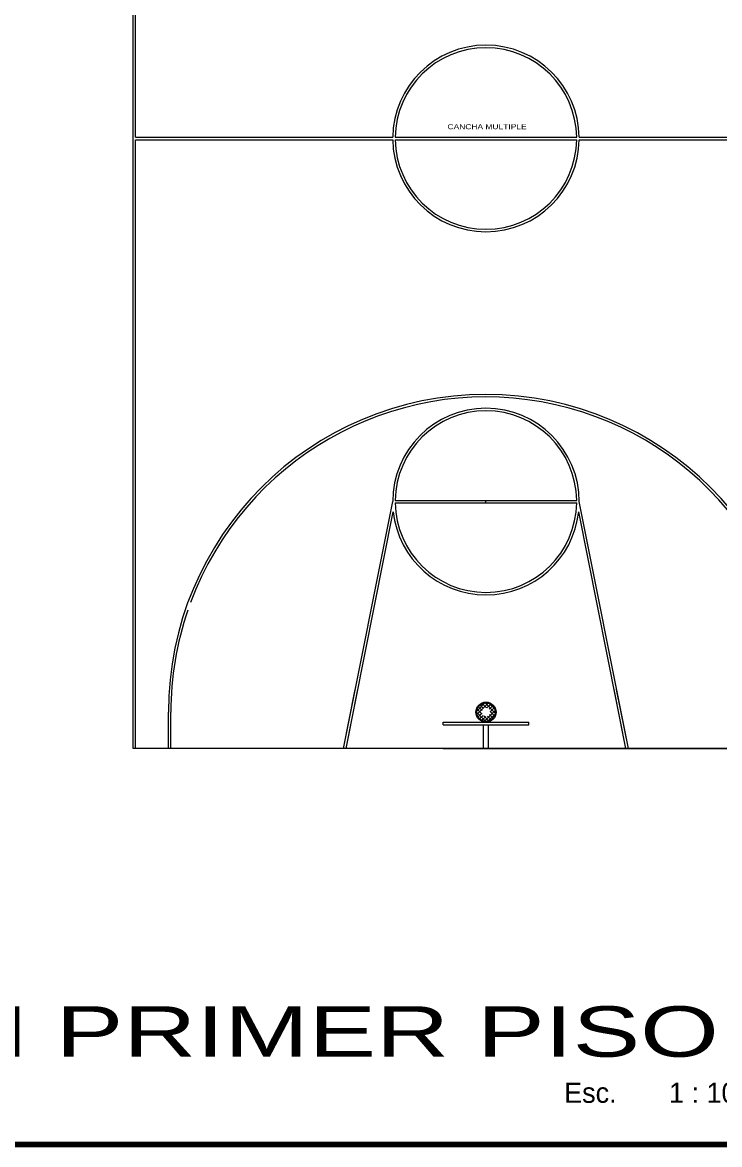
# Model space of a CAD drawing. Header units: millimetres. Extents: x 189.5 to 285.5, y -15 to 51.
# Drawn here: x 239.52 to 253.35, y -14.99 to 7.26 of the extents above; entities that cross this region are included whole.
import ezdxf
from ezdxf.enums import TextEntityAlignment as Align

# ---------------------------------------------------------------- set-up
doc = ezdxf.new("R2010")
doc.units = ezdxf.units.MM
doc.header["$LTSCALE"] = 0.005
doc.header["$MEASUREMENT"] = 0
doc.layers.add('Aux', color=1, linetype='Continuous', lineweight=9)
doc.layers.add('F', color=9, linetype='Continuous', lineweight=100)
doc.layers.add('text', color=1, linetype='Continuous')
doc.styles.get("Standard").update_dxf_attribs({"font": 'ERASMD.TTF', "height": 0.185})

msp = doc.modelspace()

# ---------------------------------------------------------------- linework, layer by layer
at = {"layer": 'Aux'}
for p, q in [((241.712, -7.135), (241.712, 17.986)), ((241.762, 4.986), (241.762, 17.936)), ((241.762, 4.986), (246.862, 4.986)), ((241.762, 4.936), (246.862, 4.936)), ((241.762, -7.135), (241.762, 4.936)), ((246.912, 4.986), (250.512, 4.986)), ((246.912, 4.936), (250.512, 4.936)), ((250.562, 4.986), (255.662, 4.986)), ((250.562, 4.936), (255.662, 4.936)), ((246.912, -2.214), (250.512, -2.214)), ((248.712, -2.264), (248.712, -2.214)), ((245.887, -7.135), (246.862, -2.239)), ((245.938, -7.135), (246.873, -2.44)), ((246.912, -2.264), (250.512, -2.264)), ((248.762, -2.264), (249.912, -2.264)), ((251.486, -7.135), (250.551, -2.44)), ((251.537, -7.135), (250.562, -2.239)), ((245.887, -7.135), (246.12, -5.964)), ((245.938, -7.135), (246.171, -5.964)), ((251.486, -7.135), (251.253, -5.964)), ((251.537, -7.135), (251.304, -5.964)), ((242.412, -7.135), (242.412, -6.414)), ((242.462, -7.135), (242.462, -6.414)), ((248.71, -6.599), (248.527, -6.415)), ((248.528, -6.393), (248.691, -6.23)), ((248.533, -6.459), (248.757, -6.234)), ((248.638, -6.456), (248.537, -6.354)), ((248.554, -6.509), (248.629, -6.433)), ((248.634, -6.381), (248.561, -6.307)), ((248.666, -6.342), (248.595, -6.271)), ((248.724, -6.33), (248.639, -6.244)), ((248.679, -6.596), (248.894, -6.381)), ((248.896, -6.431), (248.695, -6.23)), ((248.732, -6.331), (248.807, -6.255)), ((248.886, -6.35), (248.776, -6.24)), ((248.776, -6.357), (248.847, -6.287)), ((248.882, -6.487), (248.796, -6.402)), ((248.797, -6.407), (248.876, -6.328)), ((247.862, -6.614), (249.562, -6.614)), ((247.862, -6.664), (247.862, -6.614)), ((247.862, -6.664), (249.562, -6.664)), ((248.607, -6.566), (248.56, -6.519)), ((248.585, -6.548), (248.656, -6.477)), ((248.626, -6.578), (248.706, -6.498)), ((248.662, -7.135), (248.662, -6.664)), ((248.771, -6.589), (248.67, -6.488)), ((248.818, -6.565), (248.745, -6.492)), ((248.751, -6.595), (248.893, -6.452)), ((248.762, -7.135), (248.762, -6.664)), ((248.855, -6.531), (248.784, -6.46)), ((249.562, -6.664), (249.562, -6.614)), ((255.662, -7.135), (241.712, -7.135)), ((247.865, -7.135), (257.812, -7.135))]:
    msp.add_line(p, q, dxfattribs=at)
for radius in [0.2, 0.185]:
    msp.add_circle((248.712, -6.414), radius, dxfattribs=at)
for centre, radius, start, end in [((248.712, 4.961), 1.85, 0.7743, 179.2257), ((248.712, 4.961), 1.8, 0.7958, 179.2042), ((248.712, 4.961), 1.85, 180.7743, 359.2257), ((248.712, 4.961), 1.8, 180.7958, 359.2042), ((248.712, -6.414), 6.3, 0, 180), ((248.712, -6.414), 6.25, 0, 159.646), ((248.712, -2.239), 1.85, 360, 180), ((248.712, -2.239), 1.8, 0.7958, 179.2042), ((248.712, -2.239), 1.85, 186.2378, 353.7622), ((248.712, -2.239), 1.8, 180.7958, 359.2042), ((248.712, -6.414), 6.25, 161.1007, 180)]:
    msp.add_arc(centre, radius, start, end, dxfattribs=at)
at = {"layer": 'F'}
msp.add_line((189.516, -14.986), (285.516, -14.986), dxfattribs=at)

# ---------------------------------------------------------------- texts
at = {"layer": 'text'}
for s, height, width, p in [('CANCHA MULTIPLE', 0.1, 1.25, (248.734, 5.144)), ('PLANTA REMODELACION PRIMER PISO', 1, 1.5, (234.16, -13.245))]:
    msp.add_text(s, height=height, dxfattribs=dict(at, width=width)).set_placement(p, align=Align.CENTER)
msp.add_text('Esc.       1 : 100', height=0.4, dxfattribs=at).set_placement((252.121, -14.159), align=Align.CENTER)

doc.saveas('drawing.dxf')
